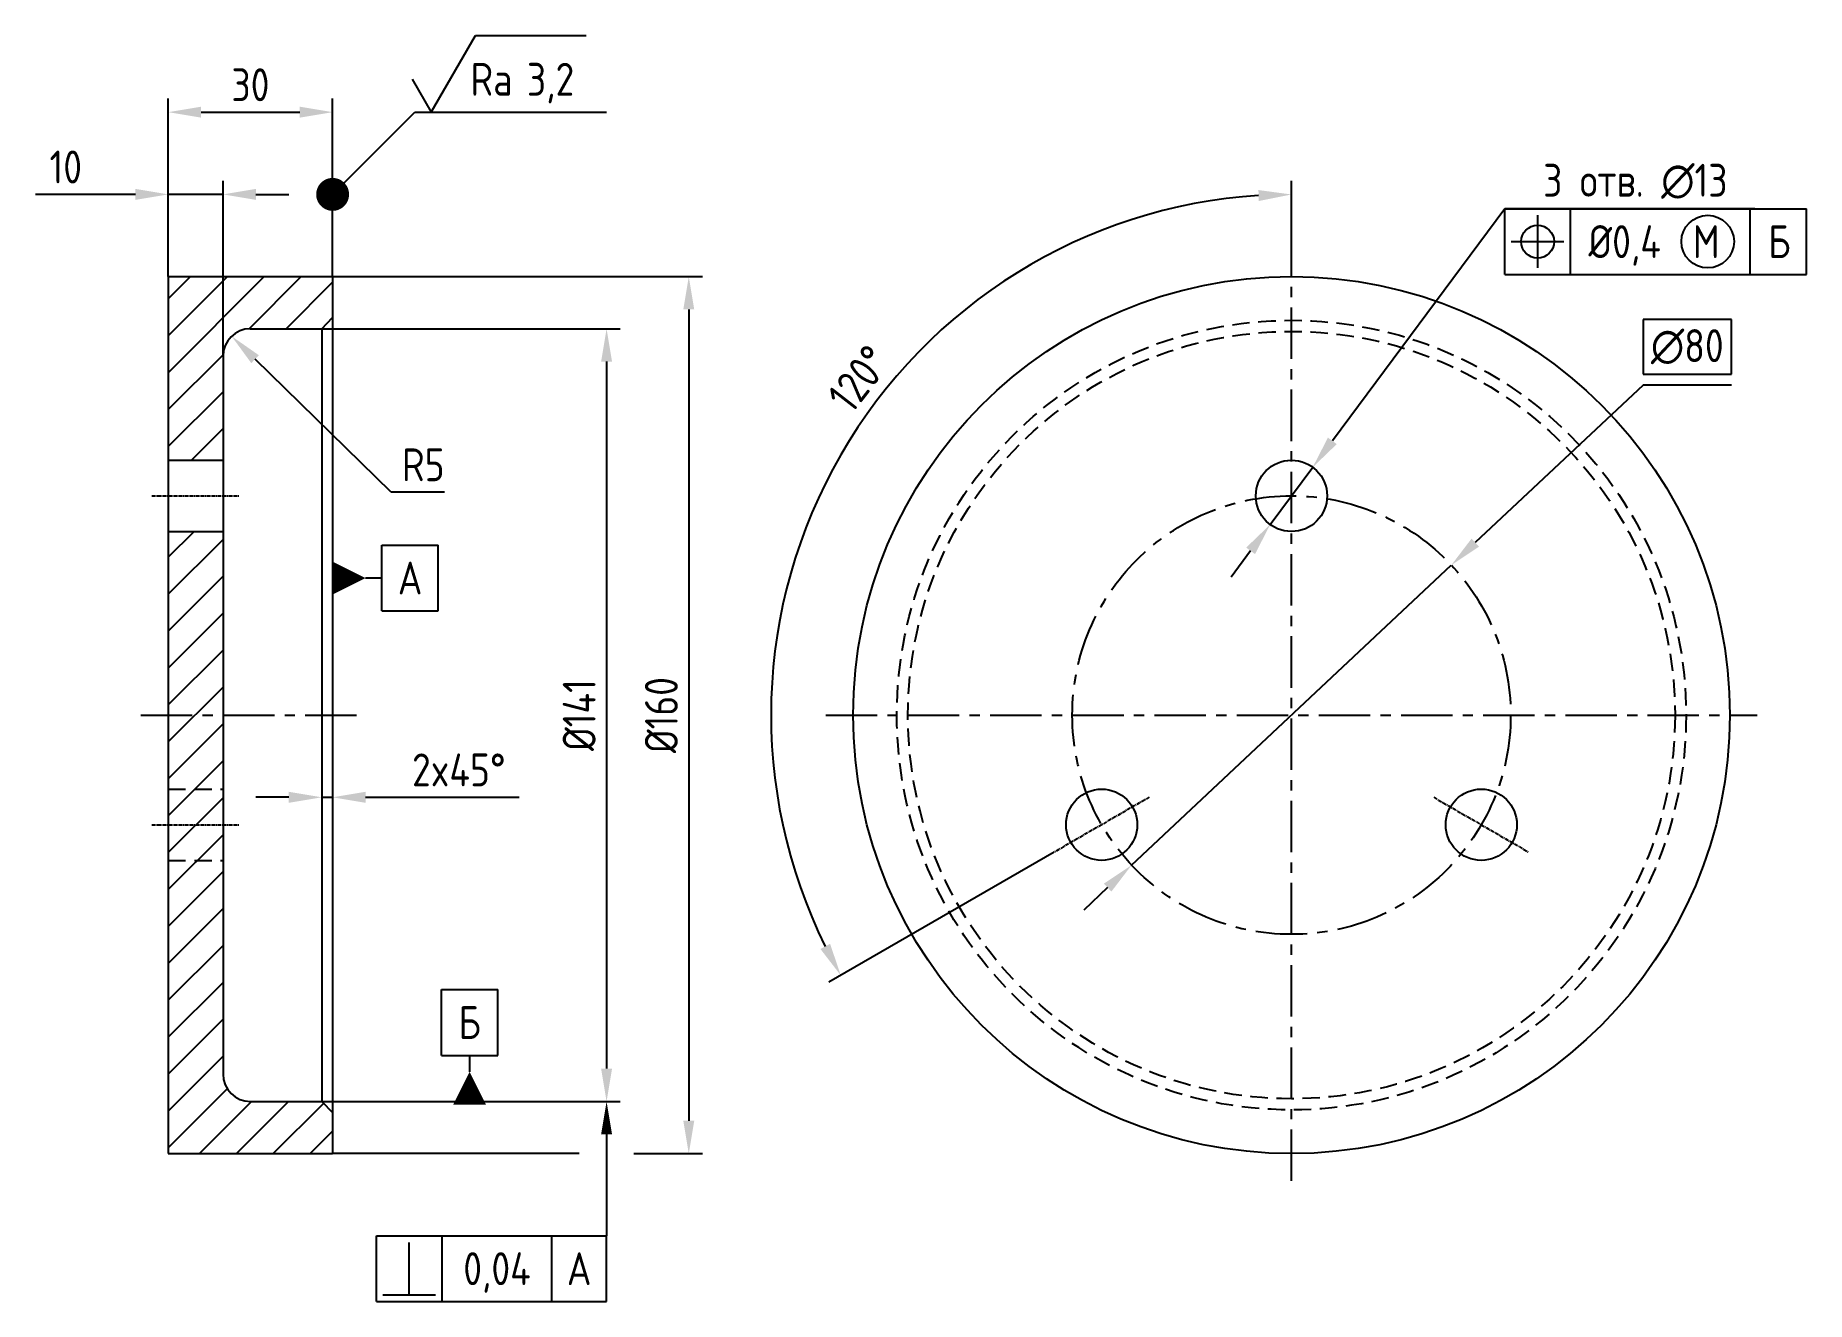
# Model space of a CAD drawing. Header units: millimetres. Extents: x 4 to 327, y 5 to 236.
# The model-space entities are those that its viewports show. They can reach past a viewport. Long polylines and large blocks are cut down to what shows.
import ezdxf
from ezdxf.enums import TextEntityAlignment as Align

# ---------------------------------------------------------------- set-up
doc = ezdxf.new("R2010")
doc.units = ezdxf.units.MM
doc.header["$LTSCALE"] = 0.5
doc.linetypes.add('CENTER', pattern=[2, 1.25, -0.25, 0.25, -0.25])
doc.linetypes.add('HIDDEN', pattern=[9.524999999999999, 6.35, -3.175])
for name, color, linetype in [('Bord', 1, 'Continuous'), ('Cen', 5, 'CENTER'), ('Cont', 6, 'Continuous'), ('Dim', 7, 'Continuous'), ('Hatch', 2, 'Continuous'), ('Hide', 2, 'HIDDEN'), ('Text', 3, 'Continuous')]:
    doc.layers.add(name, color=color, linetype=linetype)
doc.styles.add('Style1', font='romans.shx', dxfattribs={"width": 0.8})
doc.dimstyles.new('Lin', dxfattribs={"dimtxt": 3, "dimasz": 3, "dimexe": 1.25, "dimexo": 0, "dimgap": 1, "dimtad": 1, "dimtoh": 1, "dimdec": 3, "dimtxsty": 'Style1', "dimcen": 2.5, "dimclrt": 3, "dimadec": 0, "dimazin": 0, "dimtfac": 1, "dimtdec": 3, "dimtmove": 0, "dimatfit": 3, "dimldrblk": 'DOT', "dimfxl": 1, "dimarcsym": 0})
doc.dimstyles.new('Rad', dxfattribs={"dimtxt": 3, "dimasz": 3, "dimexe": 1.25, "dimexo": 0, "dimgap": 1, "dimtad": 1, "dimtoh": 1, "dimtxsty": 'Style1', "dimcen": 2.5, "dimclrt": 3, "dimadec": 0, "dimazin": 0, "dimtfac": 1, "dimtmove": 0, "dimatfit": 3, "dimfxl": 1, "dimarcsym": 0})

# ---------------------------------------------------------------- blocks, each defined once
blk = doc.blocks.new('FORMA04')
at = {"layer": 'Bord'}
for p, q in [((4.5, 3), (9.642859999999928, 3)), ((4.5, -3), (4.5, 3)), ((9.642859999999928, -3), (9.642859999999928, 3)), ((4.5, 0), (3, 0)), ((4.5, -3), (9.642859999999928, -3))]:
    blk.add_line(p, q, dxfattribs=at)
blk.add_lwpolyline([(3, 0, 0, 3, 0), (0, 0, 3, 3, 0)], format="xyseb", dxfattribs=at)
at = {"layer": 'Text', "style": 'Style1', "width": 0.8}
blk.add_attdef('А', text='', height=3, dxfattribs=at).set_placement((7.071429999999964, 0), align=Align.MIDDLE)
blk = doc.blocks.new('*D7')
at = {"layer": 'Defpoints', "color": 0, "transparency": 16777216}
for p in [(38.00000000001546, 207.00000000000443), (27.999999999999996, 192.00000000000412), (38.00000000001546, 177.5000000001662)]:
    blk.add_point(p, dxfattribs=at)
at = {"layer": 'Dim', "color": 0, "lineweight": -2, "transparency": 16777216}
for p, q in [((21.999999999999996, 207.00000000000443), (3.7579354257971413, 207.00000000000443)), ((27.999999999999996, 192.00000000000412), (27.999999999999996, 209.50000000000443)), ((38.00000000001546, 207.00000000000443), (27.999999999999996, 207.00000000000443)), ((38.00000000001546, 177.5000000001662), (38.00000000001546, 209.50000000000443)), ((44.00000000001546, 207.00000000000443), (50.00000000001546, 207.00000000000443))]:
    blk.add_line(p, q, dxfattribs=at)
at = {"layer": 'Dim', "color": 0, "transparency": 16777216}
for points in [[(21.999999999999996, 208.00000000000443), (21.999999999999996, 206.00000000000443), (27.999999999999996, 207.00000000000443)], [(44.00000000001546, 208.00000000000443), (44.00000000001546, 206.00000000000443), (38.00000000001546, 207.00000000000443)]]:
    blk.add_solid(points, dxfattribs=at)
at = {"layer": 'Dim', "color": 3, "transparency": 16777216, "insert": (9.300792568654284, 212.00000000000443), "char_height": 6, "attachment_point": 5, "style": 'Style1'}
blk.add_mtext('10', dxfattribs=at)
blk = doc.blocks.new('_Dot')
at = {"color": 0, "linetype": 'ByBlock', "lineweight": -2}
blk.add_line((-0.5, 0), (-1, 0), dxfattribs=at)
at = {"color": 0, "linetype": 'ByBlock', "const_width": 0.5}
blk.add_lwpolyline([(-0.25, 0, 1), (0.25, 0, 1)], format="xyb", close=True, dxfattribs=at)
blk = doc.blocks.new('*D8')
at = {"layer": 'Defpoints', "color": 0, "transparency": 16777216}
for p in [(58.00000000001546, 222.0000000000049), (27.999999999999996, 192.00000000000412), (58.00000000001546, 192.0000000000053)]:
    blk.add_point(p, dxfattribs=at)
at = {"layer": 'Dim', "color": 0, "lineweight": -2, "transparency": 16777216}
for p, q in [((27.999999999999996, 192.00000000000412), (28, 224.5000000000049)), ((58.00000000001546, 192.0000000000053), (58.00000000001546, 224.5000000000049)), ((34, 222.0000000000049), (52.00000000001546, 222.0000000000049))]:
    blk.add_line(p, q, dxfattribs=at)
at = {"layer": 'Dim', "color": 0, "transparency": 16777216}
for points in [[(34, 223.0000000000049), (34, 221.0000000000049), (28, 222.0000000000049)], [(52.00000000001546, 223.0000000000049), (52.00000000001546, 221.0000000000049), (58.00000000001546, 222.0000000000049)]]:
    blk.add_solid(points, dxfattribs=at)
at = {"layer": 'Dim', "color": 3, "transparency": 16777216, "insert": (43.00000000000773, 227.0000000000049), "char_height": 6, "attachment_point": 5, "style": 'Style1'}
blk.add_mtext('30', dxfattribs=at)
blk = doc.blocks.new('sherISO_04')
at = {"layer": 'Text'}
blk.add_line((4.0414499999999975, 7), (14.122218216474892, 7), dxfattribs=at)
blk.add_lwpolyline([(-1.7320500000000152, 3), (0, 0), (4.0414499999999975, 7)], dxfattribs=at)
at = {"layer": 'Text', "style": 'Style1', "width": 0.8}
blk.add_text('Ra', height=3, dxfattribs=at).set_placement((3.584307142857142, 1.5))
blk.add_attdef('3,2', (8.727084285714255, 1.4999999999999147), '', height=3, dxfattribs=at)
blk = doc.blocks.new('*D9')
at = {"layer": 'Defpoints', "color": 0, "transparency": 16777216}
for p in [(39.56044886459405, 181.1289789179487), (43.1350250892183, 177.63292330993053)]:
    blk.add_point(p, dxfattribs=at)
at = {"layer": 'Dim', "color": 0, "lineweight": -2, "transparency": 16777216}
for p, q in [((68.66124219194145, 152.66742562695782), (43.84994033414276, 176.93371218832723)), ((78.43267076337025, 152.66742562695782), (68.66124219194145, 152.66742562695782))]:
    blk.add_line(p, q, dxfattribs=at)
at = {"layer": 'Dim', "color": 0, "transparency": 16777216}
blk.add_solid([(44.54915145574634, 177.64862743325202), (43.150729212539176, 176.21879694340242), (39.56044886459405, 181.1289789179487)], dxfattribs=at)
at = {"layer": 'Dim', "color": 3, "transparency": 16777216, "insert": (74.54695647765595, 157.66742562695782), "char_height": 6, "attachment_point": 5, "style": 'Style1'}
blk.add_mtext('R5', dxfattribs=at)
blk = doc.blocks.new('*D10')
at = {"layer": 'Defpoints', "color": 0, "transparency": 16777216}
for p in [(55.99999999999909, 112.00000000000551), (58.00000000000546, 112.00000000000267), (58.00000000000546, 97.00000000000269)]:
    blk.add_point(p, dxfattribs=at)
at = {"layer": 'Dim', "color": 0, "lineweight": -2, "transparency": 16777216}
for p, q in [((55.99999999999909, 112.00000000000551), (55.99999999999909, 94.50000000000269)), ((58.00000000000546, 112.00000000000267), (58.00000000000546, 94.50000000000269)), ((49.99999999999909, 97.00000000000269), (43.99999999999909, 97.00000000000269)), ((55.99999999999909, 97.00000000000269), (58.00000000000546, 97.00000000000269)), ((64.00000000000546, 97.00000000000269), (92.0571428571483, 97.00000000000269))]:
    blk.add_line(p, q, dxfattribs=at)
at = {"layer": 'Dim', "color": 0, "transparency": 16777216}
for points in [[(49.99999999999909, 98.00000000000269), (49.99999999999909, 96.00000000000269), (55.99999999999909, 97.00000000000269)], [(64.00000000000546, 98.00000000000269), (64.00000000000546, 96.00000000000269), (58.00000000000546, 97.00000000000269)]]:
    blk.add_solid(points, dxfattribs=at)
at = {"layer": 'Dim', "color": 3, "transparency": 16777216, "insert": (81.02857142857688, 102.00000000000269), "char_height": 6, "attachment_point": 5, "style": 'Style1'}
blk.add_mtext('2x45%%d', dxfattribs=at)
blk = doc.blocks.new('*D11')
at = {"layer": 'Defpoints', "color": 0, "transparency": 16777216}
for p in [(55.99999999998181, 182.5000000000419), (56.00000000001546, 41.50000000004604), (108.00000000001, 41.500000000046036)]:
    blk.add_point(p, dxfattribs=at)
at = {"layer": 'Dim', "color": 0, "lineweight": -2, "transparency": 16777216}
for p, q in [((55.99999999998181, 182.5000000000419), (110.50000000001003, 182.50000000004187)), ((108.00000000001003, 176.50000000004187), (108.00000000001, 47.500000000046036)), ((56.00000000001546, 41.50000000004604), (110.50000000001, 41.500000000046036))]:
    blk.add_line(p, q, dxfattribs=at)
at = {"layer": 'Dim', "color": 0, "transparency": 16777216}
for points in [[(107.00000000001003, 176.50000000004187), (109.00000000001003, 176.50000000004187), (108.00000000001003, 182.50000000004187)], [(107.00000000001, 47.500000000046036), (109.00000000001, 47.500000000046036), (108.00000000001, 41.500000000046036)]]:
    blk.add_solid(points, dxfattribs=at)
at = {"layer": 'Dim', "color": 3, "transparency": 16777216, "insert": (103.00000000000999, 112.00000000004397), "char_height": 6, "attachment_point": 5, "rotation": 90, "style": 'Style1'}
blk.add_mtext('%%c141', dxfattribs=at)
blk = doc.blocks.new('*D12')
at = {"layer": 'Defpoints', "color": 0, "transparency": 16777216}
for p in [(58.00000000001546, 192.0000000000053), (113.00000000000117, 32.00000000000004), (123.00000000001, 32.00000000000004)]:
    blk.add_point(p, dxfattribs=at)
at = {"layer": 'Dim', "color": 0, "lineweight": -2, "transparency": 16777216}
for p, q in [((58.00000000001546, 192.0000000000053), (125.50000000001003, 192.00000000000526)), ((123.00000000001003, 186.00000000000526), (123.00000000001, 38.00000000000004)), ((113.00000000000117, 32.00000000000004), (125.50000000001, 32.00000000000004))]:
    blk.add_line(p, q, dxfattribs=at)
at = {"layer": 'Dim', "color": 0, "transparency": 16777216}
for points in [[(122.00000000001003, 186.00000000000526), (124.00000000001003, 186.00000000000526), (123.00000000001003, 192.00000000000526)], [(122.00000000001, 38.00000000000004), (124.00000000001, 38.00000000000004), (123.00000000001, 32.00000000000004)]]:
    blk.add_solid(points, dxfattribs=at)
at = {"layer": 'Dim', "color": 3, "transparency": 16777216, "insert": (118.00000000000999, 112.00000000000266), "char_height": 6, "attachment_point": 5, "rotation": 90, "style": 'Style1'}
blk.add_mtext('%%c160', dxfattribs=at)
blk = doc.blocks.new('forma07')
at = {"layer": 'Bord'}
for p, q in [((10.182302925214117, 22.46802484011758), (10.182302925219574, 13.218024840091829)), ((-10.817697074780426, 13.218024840091829), (10.182302925219574, 13.218024840091829)), ((-10.817697074780426, 7.218024840091829), (-10.817697074780426, 13.218024840091829)), ((-4.817697074780426, 7.218024840091829), (-4.817697074780426, 13.218024840091829)), ((5.182302925219574, 7.218024840091829), (5.182302925219574, 13.218024840091829)), ((10.182302925219574, 7.218024840091829), (10.182302925219574, 13.218024840091829)), ((-10.817697074780426, 7.218024840091829), (10.182302925219574, 7.218024840091829))]:
    blk.add_line(p, q, dxfattribs=at)
blk.add_lwpolyline([(10.182302925215936, 25.46802484011485, 0, 1, 0), (10.182302925215936, 22.46802484011485, 1, 1, 0)], format="xyseb", dxfattribs=at)
at = {"layer": 'Text'}
for p, q in [((-7.821128304019567, 7.818024840091823), (-7.821128304019567, 12.618024840092005)), ((-10.221128304019203, 7.818024840091823), (-5.4211283040199305, 7.818024840091823))]:
    blk.add_line(p, q, dxfattribs=at)
at = {"layer": 'Text', "style": 'Style1', "width": 0.8}
for s, p in [('0,04', (0.1823029252195738, 8.718024840091829)), ('A', (7.682302925219574, 8.718024840091829))]:
    blk.add_text(s, height=3, dxfattribs=at).set_placement(p, align=Align.CENTER)
blk = doc.blocks.new('*D13')
at = {"layer": 'Defpoints', "color": 0, "transparency": 16777216}
for p in [(262.1743502759909, 139.3652569140941), (203.82564972402912, 84.63474308590648)]:
    blk.add_point(p, dxfattribs=at)
at = {"layer": 'Dim', "color": 0, "lineweight": -2, "transparency": 16777216}
for p, q in [((313.29547027857257, 184.20132712598206), (297.1811845642868, 184.20132712598206)), ((297.1811845642868, 184.20132712598206), (297.1811845642868, 174.20132712598203)), ((313.2954702785725, 174.20132712598206), (313.29547027857257, 184.20132712598206)), ((297.1811845642866, 172.20132712598203), (266.55050281738806, 143.4700454512082)), ((297.1811845642868, 174.20132712598203), (313.2954702785725, 174.20132712598206)), ((313.29547027857257, 172.20132712598203), (297.1811845642866, 172.20132712598203)), ((203.82564972402912, 84.63474308590648), (262.1743502759909, 139.3652569140941)), ((199.44949718263197, 80.52995454879238), (195.0733446412348, 76.4251660116783))]:
    blk.add_line(p, q, dxfattribs=at)
at = {"layer": 'Dim', "color": 0, "transparency": 16777216}
for points in [[(265.8663713945357, 144.19940420810772), (267.2346342402404, 142.74068669430866), (262.1743502759909, 139.3652569140941)], [(198.76536575977963, 81.25931330569189), (200.13362860548432, 79.80059579189285), (203.82564972402912, 84.63474308590648)]]:
    blk.add_solid(points, dxfattribs=at)
at = {"layer": 'Dim', "color": 3, "transparency": 16777216, "insert": (305.2383274214297, 179.20132712598203), "char_height": 6, "attachment_point": 5, "style": 'Style1'}
blk.add_mtext('∅80', dxfattribs=at)
blk = doc.blocks.new('*D14')
at = {"layer": 'Defpoints', "color": 0, "transparency": 16777216}
for p in [(236.87744695283436, 157.216838614337), (229.12255304718747, 146.783161385663)]:
    blk.add_point(p, dxfattribs=at)
at = {"layer": 'Dim', "color": 0, "lineweight": -2, "transparency": 16777216}
for p, q in [((271.93151803932466, 204.3796841306514), (240.45662875544076, 162.0323819506482)), ((317.5886608964677, 204.37968413065136), (271.93151803932466, 204.3796841306514)), ((229.12255304718747, 146.783161385663), (236.87744695283436, 157.216838614337)), ((225.54337124458107, 141.96761804935176), (221.96418944197472, 137.15207471304058))]:
    blk.add_line(p, q, dxfattribs=at)
at = {"layer": 'Dim', "color": 0, "transparency": 16777216}
for points in [[(239.65403819938888, 162.6289122510826), (241.25921931149264, 161.4358516502138), (236.87744695283436, 157.216838614337)], [(224.7407806885292, 142.56414834978617), (226.34596180063295, 141.37108774891738), (229.12255304718747, 146.783161385663)]]:
    blk.add_solid(points, dxfattribs=at)
at = {"layer": 'Dim', "color": 3, "transparency": 16777216, "insert": (295.7600894678963, 209.3796841306514), "char_height": 6, "attachment_point": 5, "style": 'Style1'}
blk.add_mtext('3 отв. ∅13', dxfattribs=at)
blk = doc.blocks.new('*D17')
at = {"layer": 'Defpoints', "color": 0, "transparency": 16777216}
for p in [(233.00000000001077, 197.00000000000188), (139.46307109890682, 128.4930842578691), (207.01923788648202, 97.0000000000012), (189.69872981079527, 86.99999999999892), (233.0000000000154, 26.999999999998224)]:
    blk.add_point(p, dxfattribs=at)
at = {"layer": 'Dim', "color": 0, "lineweight": -2, "transparency": 16777216}
for p, q in [((233.00000000001077, 197.00000000000188), (233.00000000001046, 209.47988680025145)), ((189.69872981079527, 86.99999999999892), (148.57994167297565, 63.2600565998694))]:
    blk.add_line(p, q, dxfattribs=at)
blk.add_arc((233.00000000001313, 112.00000000000513), 94.97988680024633, 93.62004920837815, 206.3799507916319, dxfattribs=at)
at = {"layer": 'Dim', "color": 0, "transparency": 16777216}
for points in [[(226.97140806919492, 207.78987404194405), (227.03457933841975, 205.79087194320965), (233.00000000001052, 206.97988680025145)], [(148.79201192331544, 70.27076986558843), (147.0292396889808, 69.32597674015896), (150.74500518243656, 64.51005659986973)]]:
    blk.add_solid(points, dxfattribs=at)
at = {"layer": 'Dim', "color": 3, "transparency": 16777216, "insert": (154.08501011193806, 173.38731249660404), "char_height": 6, "attachment_point": 5, "rotation": 52.12095100841862, "style": 'Style1'}
blk.add_mtext('120°', dxfattribs=at)
blk = doc.blocks.new('forma01')
at = {"layer": 'Bord'}
for p, q in [((-2.571429999999964, 4.2104004740113545), (-2.571429999999964, 10.210400474011355)), ((-2.571429999999964, 10.210400474011355), (2.571429999999957, 10.210400474011355)), ((2.571429999999957, 4.2104004740113545), (2.571429999999957, 10.210400474011355)), ((-2.571429999999964, 4.2104004740113545), (2.571429999999957, 4.2104004740113545)), ((0, 4.2104004740113545), (-1.4210854715202004e-14, 2.7104004740113545))]:
    blk.add_line(p, q, dxfattribs=at)
blk.add_lwpolyline([(-1.4210854715202004e-14, 2.7104004740113545, 0, 3, 0), (-1.4210854715202004e-14, -0.28959952598864547, 3, 3, 0)], format="xyseb", dxfattribs=at)
at = {"layer": 'Text', "style": 'Style1', "width": 0.8}
blk.add_attdef('А', text='', height=3, rotation=90, dxfattribs=at).set_placement((0.17142999999997244, 7.2104004740113545), align=Align.MIDDLE)

msp = doc.modelspace()

# ---------------------------------------------------------------- hatches: boundary and pattern name
at = {"layer": 'Hatch'}
h = msp.add_hatch(dxfattribs=at)
h.set_pattern_fill('ANSI31', color=256, scale=1.5, style=0)
h.set_pattern_definition([(45, (-4113.468462468118, 303.11294929560614), (-3.3675960454009317, 3.3675960454009326), [])])
h.paths.add_polyline_path([(27.999999999999996, 192.00000000000415), (28.00000000001295, 158.50000000000372), (38.000000000017714, 158.5000000000037), (38.00000000001546, 177.50000000001037, -0.41421356237243784), (43.00000000000359, 182.50000000001103), (56.00000000001456, 182.5000000000419), (58.00000000001457, 184.5218707865161), (58.00000000001546, 192.00000000000523)])
h.paths.add_polyline_path([(38.000000000019234, 145.5000000000037), (28.000000000017966, 145.5000000000037), (28.000000000030916, 112.00000000000271), (38.0000000000232, 112.00000000000271)])
h.paths.add_polyline_path([(28.000000000036138, 98.50000000000011), (28.00000000003865, 92.00000000000011), (38.00000000002556, 92.00000000000011), (38.00000000002479, 98.50000000000011)])
h.paths.add_polyline_path([(28.000000000036135, 98.50000000000011), (38.00000000002479, 98.50000000000011), (38.0000000000232, 112.0000000000027), (28.000000000030923, 112.00000000000274)])
h.paths.add_polyline_path([(28.00000000003865, 92.0000000000001), (28.000000000041158, 85.50000000000011), (38.000000000026326, 85.50000000000011), (38.000000000025565, 92.00000000000013)])
h.paths.add_polyline_path([(28.000000000061853, 32.000000000001364), (57.99999999999636, 32.00000000000006), (57.99999999999726, 39.47812921358954), (56.00000000006093, 41.500000000000064), (43.00000000001546, 41.50000000000006, -0.4142135623721548), (38.00000000003092, 46.49999999999947), (38.00000000002632, 85.50000000000013), (28.000000000041158, 85.5000000000001)])

# ---------------------------------------------------------------- linework, layer by layer
at = {"layer": 'Bord'}
for p, q in [((271.9315180393248, 204.37968413065153), (327.00958976950346, 204.37968413065153)), ((271.9315180393248, 192.37968413065153), (271.9315180393248, 204.37968413065153)), ((283.9315180393248, 192.37968413065153), (283.9315180393248, 204.37968413065153)), ((316.7238697695036, 192.37968413065153), (316.7238697695036, 204.37968413065153)), ((327.00958976950346, 192.37968413065153), (327.00958976950346, 204.37968413065153)), ((271.9315180393248, 192.37968413065153), (327.00958976950346, 192.37968413065153))]:
    msp.add_line(p, q, dxfattribs=at)
msp.add_circle((308.96519430067326, 198.37968413065153), 4.800000000000001, dxfattribs=at)
at = {"layer": 'Cen', "ltscale": 15}
for p, q in [((233.0000000000109, 26.999999999998238), (233.0000000000109, 197.00000000000188)), ((23.00000000003092, 112.00000000000273), (63.00000000000546, 112.00000000000267)), ((148.0000000000091, 112.00000000000006), (318.00000000001273, 112.00000000000006))]:
    msp.add_line(p, q, dxfattribs=at)
at = {"layer": 'Cen'}
for p, q in [((25.000000000008182, 152.0000000000037), (41.00000000000637, 152.0000000000037)), ((207.01923788647946, 97.00000000000185), (189.69872981079152, 87.00000000000026)), ((258.98076211354237, 97.00000000000188), (276.3012701892294, 87.00000000000011)), ((25.000000000008182, 92.00000000000011), (41.00000000000637, 92.00000000000011))]:
    msp.add_line(p, q, dxfattribs=at)
at = {"layer": 'Cen', "ltscale": 15}
msp.add_circle((233.0000000000109, 112.00000000000006), 40, dxfattribs=at)
at = {"layer": 'Cont'}
for p, q in [((27.999999999999996, 192.00000000000412), (58.00000000001546, 192.00000000000523)), ((27.999999999999996, 192.00000000000415), (28.000000000061842, 32.00000000000131)), ((58.00000000001546, 192.0000000000053), (57.99999999999636, 32.00000000000006)), ((56.00000000001455, 182.5000000000419), (58.00000000001546, 184.521870786517)), ((42.97836579222076, 182.50000000001097), (56.00000000001455, 182.5000000000419)), ((55.99999999998181, 182.5000000000419), (56.00000000001546, 41.50000000000006)), ((38.00000000001546, 177.50000000016558), (38.00000000003092, 46.49999999999949)), ((28.00000000001273, 158.5000000000037), (38.00000000000455, 158.5000000000037)), ((28.000000000017277, 145.5000000000037), (38.000000000008185, 145.5000000000037)), ((42.99999999997726, 41.50000000000006), (56.000000000060936, 41.50000000000006)), ((56.000000000060936, 41.50000000000006), (57.99999999999818, 39.4781292135886)), ((28.000000000061842, 32.000000000001364), (57.99999999999727, 32.00000000000006))]:
    msp.add_line(p, q, dxfattribs=at)
for centre, radius in [((233.0000000000109, 112.00000000000006), 80.00000000000182), ((233.0000000000109, 152.00000000000006), 6.5), ((198.35898384863503, 92.0000000000037), 6.5), ((267.6410161513868, 92.00000000000006), 6.5)]:
    msp.add_circle(centre, radius, dxfattribs=at)
for centre, start, end in [((43.00000000001546, 177.50000000001097), 90, 180), ((43.00000000001546, 46.50000000000006), 180, 270)]:
    msp.add_arc(centre, 5, start, end, dxfattribs=at)
at = {"layer": 'Dim'}
for p, q in [((286.0458037536082, 204.37968413065147), (298.0458037536082, 204.37968413065147)), ((103.00000000000117, 31.999999999994074), (57.99999999999636, 31.999999999999446))]:
    msp.add_line(p, q, dxfattribs=at)
at = {"layer": 'Hide'}
for p, q in [((28.00000000001273, 98.50000000000011), (38.00000000000455, 98.50000000000011)), ((28.000000000017277, 85.50000000000011), (38.000000000008185, 85.50000000000011))]:
    msp.add_line(p, q, dxfattribs=at)
for radius in [72.02187078651696, 70.00000000001091]:
    msp.add_circle((233.0000000000109, 112.00000000000006), radius, dxfattribs=at)
at = {"layer": 'Text'}
for p, q in [((277.92186976950757, 203.1796841306508), (277.92186976950757, 193.57968413065043)), ((273.1218697695083, 198.37968413065153), (282.72186976950684, 198.37968413065153))]:
    msp.add_line(p, q, dxfattribs=at)
msp.add_circle((277.92186976950757, 198.37968413065153), 3, dxfattribs=at)

# ---------------------------------------------------------------- block references
at = {"xscale": 2, "yscale": 2, "zscale": 2}
msp.add_blockref('forma07', (87.63539414957086, -9.436049680183658), dxfattribs=at)
at = {"layer": 'Bord'}
ref = msp.add_blockref('forma01', (82.9999999999975, 41.50000000004604), dxfattribs=dict(at, xscale=2, yscale=2, zscale=2))
ref.add_attrib('А', 'Б', dxfattribs={"layer": 'Text', "height": 6.000000000000001, "style": 'Style1', "width": 0.8000000000000002}).set_placement((82.9999999999975, 55.920800948068745), align=Align.MIDDLE)
at = {"layer": 'Dim', "xscale": 2, "yscale": 2, "zscale": 2}
msp.add_blockref('FORMA04', (58.000000000009095, 137.00000000000267), dxfattribs=at).add_auto_attribs({'А': 'А'})
at = {"layer": 'Text', "xscale": 2, "yscale": 2, "zscale": 2}
msp.add_blockref('sherISO_04', (76.00000000001546, 222.00000000000614), dxfattribs=at).add_auto_attribs({'3,2': '3,2'})

# ---------------------------------------------------------------- texts
at = {"layer": 'Text', "style": 'Style1', "width": 0.8}
for s, p in [('%%C0,4', (287.19530854292714, 195.37968413065153)), ('М', (306.2401336282992, 195.37968413065335)), ('Б', (320.00186976950204, 195.37968413065153))]:
    msp.add_text(s, height=6, dxfattribs=at).set_placement(p)

# ---------------------------------------------------------------- dimensions: what is measured, and where the dimension line sits
at = {"layer": 'Dim'}
dim = msp.add_linear_dim(base=(58.00000000001546, 222.0000000000049), p1=(27.999999999999996, 192.00000000000412), p2=(58.00000000001546, 192.0000000000053), dimstyle='Lin', override={"dimscale": 2}, dxfattribs=at)
dim.commit()
dim.dimension.update_dxf_attribs({"geometry": '*D8', "text_midpoint": (43.00000000000773, 227.0000000000049)})
dim = msp.add_diameter_dim_2p(p1=(229.12255304718747, 146.783161385663), p2=(236.87744695283436, 157.216838614337), text='3 отв. <>', dimstyle='Rad', override={"dimscale": 2}, dxfattribs=at)
dim.commit()
dim.dimension.update_dxf_attribs({"geometry": '*D14', "text_midpoint": (295.7600894678963, 204.3796841306514), "dimtype": 163})
dim = msp.add_linear_dim(base=(38.00000000001546, 207.00000000000443), p1=(27.999999999999996, 192.00000000000412), p2=(38.00000000001546, 177.5000000001662), dimstyle='Lin', override={"dimscale": 2}, dxfattribs=at)
dim.commit()
dim.dimension.update_dxf_attribs({"geometry": '*D7', "text_midpoint": (9.300792568654284, 207.00000000000443), "dimtype": 160})
dim = msp.add_angular_dim_2l(base=(139.46307109890682, 128.4930842578691), line1=((233.00000000001538, 26.999999999998234), (233.00000000001077, 197.00000000000188)), line2=((207.01923788648202, 97.00000000000117), (189.69872981079527, 86.99999999999893)), dimstyle='Rad', override={"dimscale": 2, "dimpost": '<>'}, dxfattribs=at)
dim.commit()
dim.dimension.update_dxf_attribs({"geometry": '*D17', "text_midpoint": (158.03155338247316, 170.31732939994146), "dimtype": 162})
for base, p1, p2, picture, middle in [((123.00000000001, 32.00000000000004), (58.00000000001546, 192.0000000000053), (113.00000000000117, 32.00000000000004), '*D12', (118.00000000000999, 112.00000000000266)), ((108.00000000001, 41.500000000046036), (55.99999999998181, 182.5000000000419), (56.00000000001546, 41.50000000004604), '*D11', (103.00000000000999, 112.00000000004397))]:
    dim = msp.add_linear_dim(base=base, p1=p1, p2=p2, angle=90, dimstyle='Lin', override={"dimscale": 2, "dimpost": '%%c<>', "dimtdec": 2}, dxfattribs=at)
    dim.commit()
    dim.dimension.update_dxf_attribs({"geometry": picture, "text_midpoint": middle})
dim = msp.add_radius_dim(center=(43.1350250892183, 177.63292330993053), mpoint=(39.56044886459405, 181.1289789179487), dimstyle='Lin', override={"dimscale": 2}, dxfattribs=at)
dim.commit()
dim.dimension.update_dxf_attribs({"geometry": '*D9', "text_midpoint": (74.54695647765595, 152.66742562695782), "dimtype": 164})
dim = msp.add_diameter_dim_2p(p1=(203.82564972402912, 84.63474308590648), p2=(262.1743502759909, 139.3652569140941), dimstyle='Rad', override={"dimscale": 2, "dimgap": -1}, dxfattribs=at)
dim.commit()
dim.dimension.update_dxf_attribs({"geometry": '*D13', "text_midpoint": (305.2383274214297, 172.20132712598203), "dimtype": 163})
dim = msp.add_linear_dim(base=(58.00000000000546, 97.00000000000269), p1=(55.99999999999909, 112.00000000000551), p2=(58.00000000000546, 112.00000000000267), text='<>x45%%d', dimstyle='Rad', override={"dimscale": 2}, dxfattribs=at)
dim.commit()
dim.dimension.update_dxf_attribs({"geometry": '*D10', "text_midpoint": (81.02857142857688, 102.00000000000269)})

# ---------------------------------------------------------------- leaders
msp.add_leader([(58.00000000001546, 207.0000000000053), (73.00000000001546, 222.0000000000059), (108.00000000001546, 222.00000000000733)], dimstyle='Lin', override={"dimscale": 2}, dxfattribs=at)

doc.saveas('drawing.dxf')
